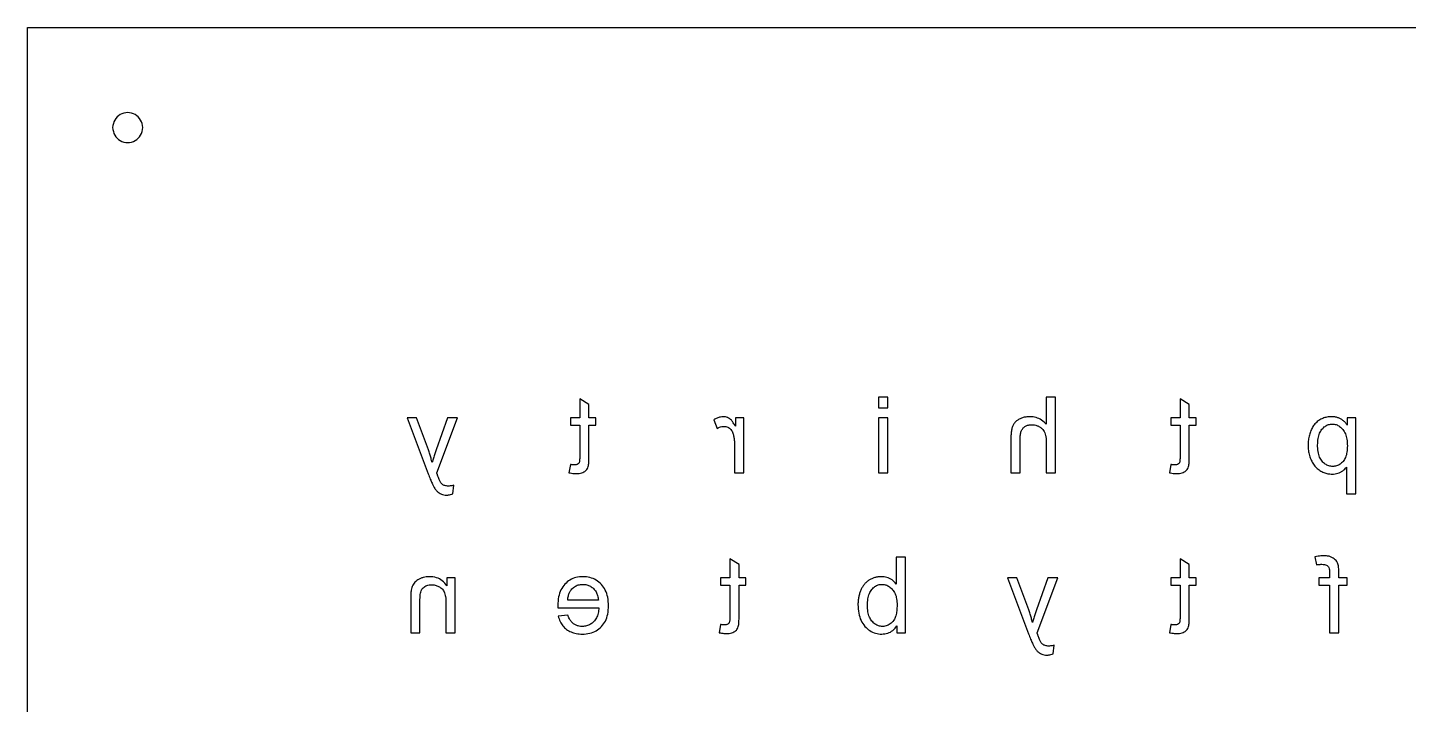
# Model space of a CAD drawing. Extents: x 20 to 296, y 20 to 296.
# Drawn here: x 20 to 158, y 228.3 to 296 of the extents above; entities that cross this region are included whole.
import ezdxf

# ---------------------------------------------------------------- set-up
doc = ezdxf.new("R2010")
doc.units = 0
doc.layers.add('english_lower_FINAL_Helvetica_C4_v3.0', color=7, linetype='CONTINUOUS')

msp = doc.modelspace()

# ---------------------------------------------------------------- linework, layer by layer
at = {"layer": 'english_lower_FINAL_Helvetica_C4_v3.0', "color": 1}
for p, q in [((19.999995, 20.000027), (19.999995, 296.000025)), ((19.999995, 296.000025), (295.999994, 296.000025))]:
    msp.add_line(p, q, dxfattribs=at)
at = {"layer": 'english_lower_FINAL_Helvetica_C4_v3.0', "color": 7}
for p, q in [((76.102902, 258.314215), (75.177894, 258.87232)), ((75.177894, 258.87232), (75.177894, 256.955125)), ((76.102902, 256.955125), (76.102902, 258.314215)), ((105.971944, 259.042852), (105.041768, 259.042852)), ((105.041768, 259.042852), (105.041768, 257.97315)), ((105.971944, 257.97315), (105.971944, 259.042852)), ((122.744534, 259.042852), (121.814358, 259.042852)), ((121.814358, 259.042852), (121.814358, 256.324672)), ((122.744534, 251.467087), (122.744534, 259.042852)), ((136.102923, 258.314215), (135.177915, 258.87232)), ((135.177915, 258.87232), (135.177915, 256.955125)), ((136.102923, 256.955125), (136.102923, 258.314215)), ((58.877338, 256.955125), (57.947162, 256.955125)), ((57.947162, 256.955125), (60.03489, 251.37407)), ((60.050393, 253.756353), (58.877338, 256.955125)), ((61.972756, 256.955125), (60.830707, 253.777024)), ((60.892719, 251.456752), (62.975279, 256.955125)), ((62.975279, 256.955125), (61.972756, 256.955125)), ((75.177894, 256.955125), (74.242551, 256.955125)), ((74.242551, 256.955125), (74.242551, 256.231654)), ((76.785031, 256.955125), (76.102902, 256.955125)), ((76.785031, 256.231654), (76.785031, 256.955125)), ((88.593087, 256.779425), (88.913481, 255.916428)), ((91.574817, 256.955125), (90.737659, 256.955125)), ((90.737659, 256.955125), (90.737659, 256.123134)), ((91.574817, 251.467087), (91.574817, 256.955125)), ((105.041768, 257.97315), (105.971944, 257.97315)), ((105.971944, 256.955125), (105.041768, 256.955125)), ((105.041768, 256.955125), (105.041768, 251.467087)), ((105.971944, 257.97315), (105.971944, 257.97315)), ((105.971944, 251.467087), (105.971944, 256.955125)), ((135.177915, 256.955125), (134.242572, 256.955125)), ((134.242572, 256.955125), (134.242572, 256.231654)), ((136.785052, 256.955125), (136.102923, 256.955125)), ((136.785052, 256.231654), (136.785052, 256.955125)), ((152.744544, 256.955125), (151.897051, 256.955125)), ((151.897051, 256.955125), (151.897051, 256.24199)), ((152.744544, 249.363856), (152.744544, 256.955125)), ((74.242551, 256.231654), (75.177894, 256.231654)), ((75.177894, 256.231654), (75.177894, 253.022548)), ((76.102902, 253.074224), (76.102902, 256.231654)), ((76.102902, 256.231654), (76.785031, 256.231654)), ((134.242572, 256.231654), (135.177915, 256.231654)), ((135.177915, 256.231654), (135.177915, 253.022548)), ((136.102923, 253.074224), (136.102923, 256.231654)), ((136.102923, 256.231654), (136.785052, 256.231654)), ((90.644641, 254.340297), (90.644641, 251.467087)), ((118.274522, 254.944911), (118.274522, 251.467087)), ((119.204698, 251.467087), (119.204698, 254.944911)), ((121.814358, 254.469488), (121.814358, 251.467087)), ((151.902218, 254.1801), (151.902218, 254.1801)), ((74.242551, 252.299078), (74.108192, 251.477423)), ((74.242551, 252.299078), (74.242551, 252.299078)), ((90.644641, 251.467087), (91.574817, 251.467087)), ((91.574817, 251.467087), (91.574817, 251.467087)), ((105.041768, 251.467087), (105.971944, 251.467087)), ((105.971944, 251.467087), (105.971944, 251.467087)), ((118.274522, 251.467087), (119.204698, 251.467087)), ((121.814358, 251.467087), (122.744534, 251.467087)), ((122.744534, 251.467087), (122.744534, 251.467087)), ((134.242572, 252.299078), (134.108213, 251.477423)), ((134.242572, 252.299078), (134.242572, 252.299078)), ((151.814368, 252.035528), (151.814368, 249.363856)), ((62.48952, 249.353521), (62.592873, 250.226853)), ((62.48952, 249.353521), (62.48952, 249.353521)), ((151.814368, 249.363856), (152.744544, 249.363856)), ((152.744544, 249.363856), (152.744544, 249.363856)), ((107.749696, 243.042863), (106.81952, 243.042863)), ((106.81952, 243.042863), (106.81952, 240.340186)), ((107.749696, 235.467098), (107.749696, 243.042863)), ((148.663801, 243.079036), (148.803327, 242.267717)), ((91.102908, 242.314226), (90.177899, 242.872331)), ((90.177899, 242.872331), (90.177899, 240.955135)), ((91.102908, 240.955135), (91.102908, 242.314226)), ((136.102923, 242.314226), (135.177915, 242.872331)), ((135.177915, 242.872331), (135.177915, 240.955135)), ((136.102923, 240.955135), (136.102923, 242.314226)), ((151.051252, 240.955135), (151.051252, 241.539079)), ((62.744513, 240.955135), (61.907354, 240.955135)), ((61.907354, 240.955135), (61.907354, 240.174821)), ((62.744513, 235.467098), (62.744513, 240.955135)), ((90.177899, 240.955135), (89.242556, 240.955135)), ((89.242556, 240.955135), (89.242556, 240.231665)), ((89.242556, 240.231665), (90.177899, 240.231665)), ((90.177899, 240.231665), (90.177899, 237.022559)), ((91.785037, 240.955135), (91.102908, 240.955135)), ((91.102908, 237.074235), (91.102908, 240.231665)), ((91.102908, 240.231665), (91.785037, 240.231665)), ((91.785037, 240.231665), (91.785037, 240.955135)), ((118.877359, 240.955135), (117.947183, 240.955135)), ((117.947183, 240.955135), (120.034911, 235.374081)), ((120.050414, 237.756364), (118.877359, 240.955135)), ((121.972777, 240.955135), (120.830728, 237.777035)), ((120.89274, 235.456763), (122.9753, 240.955135)), ((122.9753, 240.955135), (121.972777, 240.955135)), ((135.177915, 240.955135), (134.242572, 240.955135)), ((134.242572, 240.955135), (134.242572, 240.231665)), ((134.242572, 240.231665), (135.177915, 240.231665)), ((135.177915, 240.231665), (135.177915, 237.022559)), ((136.785052, 240.955135), (136.102923, 240.955135)), ((136.102923, 237.074235), (136.102923, 240.231665)), ((136.102923, 240.231665), (136.785052, 240.231665)), ((136.785052, 240.231665), (136.785052, 240.955135)), ((150.126244, 240.955135), (149.056542, 240.955135)), ((149.056542, 240.955135), (149.056542, 240.231665)), ((149.056542, 240.231665), (150.126244, 240.231665)), ((150.126244, 241.461564), (150.126244, 240.955135)), ((150.126244, 240.231665), (150.126244, 235.467098)), ((151.872908, 240.955135), (151.051252, 240.955135)), ((151.051252, 235.467098), (151.051252, 240.231665)), ((151.051252, 240.231665), (151.872908, 240.231665)), ((151.872908, 240.231665), (151.872908, 240.955135)), ((58.284836, 238.841569), (58.284836, 235.467098)), ((59.215012, 235.467098), (59.215012, 238.805396)), ((61.814337, 238.464331), (61.814337, 235.467098)), ((73.000622, 237.973405), (77.093396, 237.973405)), ((77.041718, 238.738216), (73.977306, 238.738216)), ((77.041718, 238.738216), (77.041718, 238.738216)), ((106.897035, 238.252458), (106.897035, 238.252458)), ((73.987641, 237.234432), (73.026459, 237.115576)), ((73.987642, 237.234432), (73.987641, 237.234432)), ((89.242556, 236.299089), (89.108197, 235.477433)), ((89.242556, 236.299089), (89.242556, 236.299089)), ((106.8867, 236.154395), (106.8867, 235.467098)), ((134.242572, 236.299089), (134.108213, 235.477433)), ((134.242572, 236.299089), (134.242572, 236.299089)), ((58.284836, 235.467098), (59.215012, 235.467098)), ((61.814337, 235.467098), (62.744513, 235.467098)), ((62.744513, 235.467098), (62.744513, 235.467098)), ((106.8867, 235.467098), (107.749696, 235.467098)), ((106.8867, 235.467098), (106.8867, 235.467098)), ((150.126244, 235.467098), (151.051252, 235.467098)), ((151.051252, 235.467098), (151.051252, 235.467098)), ((122.489542, 233.353532), (122.592894, 234.226864)), ((122.489542, 233.353532), (122.489542, 233.353532))]:
    msp.add_line(p, q, dxfattribs=at)
at = {"layer": 'english_lower_FINAL_Helvetica_C4_v3.0', "color": 1}
msp.add_open_spline([(28.499999, 286.00001), (28.541228, 286.264437), (28.622461, 286.785448), (29.21964, 287.359037), (29.998626, 287.571575), (30.785787, 287.359033), (31.358898, 286.785445), (31.571593, 286.000018), (31.358895, 285.214595), (30.785784, 284.641021), (29.998626, 284.428481), (29.219643, 284.641018), (28.622466, 285.214592), (28.541229, 285.735592), (28.499999, 286.00001)], degree=3, knots=[0, 0, 0, 0, 0.784293, 1.545327, 2.329619, 3.113888, 3.874916, 4.659208, 5.443476, 6.204497, 6.988766, 7.773058, 8.534086, 9.318354, 9.318354, 9.318354, 9.318354], dxfattribs=at)
at = {"layer": 'english_lower_FINAL_Helvetica_C4_v3.0', "color": 7}
for points, knots in [([(90.737659, 256.123134), (90.670858, 256.239727), (90.550471, 256.449852), (90.35609, 256.71182), (90.164221, 256.894829), (89.964421, 257.001843), (89.760919, 257.066227), (89.514026, 257.088057), (89.226247, 257.054631), (88.901268, 256.953377), (88.698592, 256.838977), (88.593087, 256.779425)], [0, 0, 0, 0, 0.402848, 0.726012, 0.975985, 1.190812, 1.400029, 1.612337, 1.929317, 2.263283, 2.625892, 2.625892, 2.625892, 2.625892]), ([(119.11168, 256.836269), (119.018359, 256.780561), (118.836857, 256.672213), (118.617962, 256.44417), (118.45439, 256.16826), (118.346359, 255.828388), (118.284317, 255.413832), (118.277974, 255.110141), (118.274522, 254.944911)], [0, 0, 0, 0, 0.324872, 0.631853, 0.936721, 1.279531, 1.69469, 2.190116, 2.190116, 2.190116, 2.190116]), ([(121.814358, 256.324672), (121.665086, 256.475094), (121.373279, 256.769149), (120.793268, 257.027847), (120.2506, 257.09431), (119.790543, 257.062127), (119.430038, 256.985891), (119.216057, 256.885324), (119.11168, 256.836269)], [0, 0, 0, 0, 0.631231, 1.233975, 1.863147, 2.252805, 2.615089, 2.960093, 2.960093, 2.960093, 2.960093]), ([(151.897051, 256.24199), (151.830031, 256.329308), (151.700574, 256.497973), (151.47178, 256.708796), (151.223677, 256.875179), (150.947805, 256.996394), (150.637596, 257.065432), (150.268577, 257.088622), (149.859717, 257.054648), (149.437307, 256.93285), (149.056594, 256.729223), (148.723781, 256.451859), (148.448801, 256.102944), (148.240926, 255.693169), (148.090022, 255.241111), (147.998802, 254.756031), (147.969867, 254.24111), (148.000699, 253.716987), (148.101779, 253.205038), (148.269659, 252.735919), (148.498675, 252.316935), (148.79678, 251.964237), (149.152586, 251.690176), (149.542662, 251.491555), (149.952581, 251.369226), (150.333202, 251.333587), (150.668806, 251.356485), (150.951956, 251.421821), (151.210382, 251.531497), (151.440137, 251.675675), (151.645895, 251.840413), (151.75858, 251.970918), (151.814368, 252.035528)], [0, 0, 0, 0, 0.32974, 0.636924, 0.92851, 1.222403, 1.535367, 1.87667, 2.32862, 2.759257, 3.186178, 3.614633, 4.049906, 4.509346, 4.986157, 5.475343, 5.985551, 6.529783, 7.046309, 7.5456, 8.019085, 8.471233, 8.920537, 9.357335, 9.777569, 10.196304, 10.496821, 10.783448, 11.063917, 11.33464, 11.595337, 11.850951, 11.850951, 11.850951, 11.850951]), ([(88.913481, 255.916428), (88.988045, 255.956552), (89.132361, 256.03421), (89.364123, 256.101885), (89.585154, 256.125177), (89.792004, 256.105006), (89.979402, 256.041315), (90.147785, 255.936425), (90.296595, 255.799388), (90.414158, 255.625939), (90.510207, 255.385052), (90.581403, 255.080871), (90.635658, 254.717537), (90.641601, 254.467977), (90.644641, 254.340297)], [0, 0, 0, 0, 0.253449, 0.490542, 0.719018, 0.916473, 1.109306, 1.307242, 1.507523, 1.712014, 1.929983, 2.281754, 2.647162, 3.029955, 3.029955, 3.029955, 3.029955]), ([(119.204698, 254.944911), (119.210394, 255.08599), (119.220827, 255.344397), (119.313735, 255.701049), (119.447594, 255.876507), (119.509589, 255.957769)], [0, 0, 0, 0, 0.423954, 0.776538, 1.080706, 1.080706, 1.080706, 1.080706]), ([(119.509589, 255.957769), (119.582213, 256.02244), (119.73108, 256.155002), (120.032714, 256.25797), (120.338513, 256.287354), (120.633692, 256.262611), (120.898058, 256.18844), (121.144141, 256.068993), (121.364513, 255.912549), (121.541351, 255.715015), (121.672299, 255.477245), (121.756555, 255.190988), (121.806514, 254.850225), (121.811609, 254.602899), (121.814358, 254.469488)], [0, 0, 0, 0, 0.289213, 0.592836, 0.935182, 1.206696, 1.476674, 1.754026, 2.023694, 2.282328, 2.542438, 2.831189, 3.17274, 3.572743, 3.572743, 3.572743, 3.572743]), ([(151.902218, 254.1801), (151.894745, 253.964339), (151.881016, 253.567991), (151.74343, 253.028167), (151.50063, 252.613285), (151.186732, 252.323055), (150.825562, 252.143161), (150.432242, 252.089801), (150.036064, 252.144474), (149.66765, 252.330136), (149.34616, 252.630469), (149.094649, 253.060434), (148.956061, 253.621404), (148.916723, 254.248298), (148.957383, 254.866268), (149.086552, 255.413662), (149.276522, 255.696833), (149.364906, 255.828578)], [0, 0, 0, 0, 0.646566, 1.187725, 1.652512, 2.068225, 2.453418, 2.843918, 3.241486, 3.63514, 4.061758, 4.544764, 5.107225, 5.779113, 6.421714, 6.964991, 7.43766, 7.43766, 7.43766, 7.43766]), ([(149.364906, 255.828578), (149.460961, 255.932009), (149.644774, 256.129935), (150.007034, 256.312473), (150.393415, 256.370239), (150.785729, 256.309063), (151.150882, 256.107877), (151.473786, 255.792961), (151.730632, 255.357015), (151.879064, 254.801658), (151.894113, 254.397692), (151.902218, 254.1801)], [0, 0, 0, 0, 0.420757, 0.805167, 1.190242, 1.576509, 1.974116, 2.420799, 2.91513, 3.473533, 4.125468, 4.125468, 4.125468, 4.125468]), ([(60.432798, 252.505784), (60.395878, 252.6473), (60.322275, 252.929422), (60.194782, 253.346641), (60.098438, 253.620023), (60.050393, 253.756353)], [0, 0, 0, 0, 0.438733, 0.874643, 1.30826, 1.30826, 1.30826, 1.30826]), ([(60.830707, 253.777024), (60.782161, 253.640672), (60.68397, 253.364878), (60.551528, 252.940763), (60.472676, 252.651879), (60.432798, 252.505784)], [0, 0, 0, 0, 0.434181, 0.878201, 1.3325, 1.3325, 1.3325, 1.3325]), ([(74.108192, 251.477423), (74.192221, 251.461015), (74.353439, 251.429536), (74.588305, 251.401657), (74.843213, 251.390513), (75.108854, 251.40432), (75.375362, 251.453985), (75.59323, 251.543963), (75.765087, 251.664707), (75.899576, 251.806569), (76.007934, 251.987954), (76.065136, 252.252685), (76.098128, 252.621258), (76.101163, 252.909261), (76.102902, 253.074224)], [0, 0, 0, 0, 0.256782, 0.492664, 0.708752, 1.021615, 1.288832, 1.518109, 1.722963, 1.91429, 2.101104, 2.348729, 2.717583, 3.212116, 3.212116, 3.212116, 3.212116]), ([(75.177894, 253.022548), (75.177251, 252.944547), (75.176136, 252.809405), (75.162349, 252.638599), (75.140424, 252.517785), (75.092682, 252.439046), (75.038522, 252.377676), (74.969964, 252.324845), (74.881079, 252.287979), (74.772425, 252.266765), (74.655211, 252.261085), (74.529051, 252.266401), (74.392848, 252.278737), (74.295134, 252.291961), (74.242551, 252.299078)], [0, 0, 0, 0, 0.233749, 0.404985, 0.515422, 0.596968, 0.677505, 0.760303, 0.854169, 0.96329, 1.090977, 1.20531, 1.341924, 1.501098, 1.501098, 1.501098, 1.501098]), ([(134.108213, 251.477423), (134.192242, 251.461015), (134.35346, 251.429536), (134.588326, 251.401657), (134.843234, 251.390513), (135.108875, 251.40432), (135.375383, 251.453985), (135.593251, 251.543963), (135.765108, 251.664707), (135.899597, 251.806569), (136.007955, 251.987954), (136.065157, 252.252685), (136.098149, 252.621258), (136.101185, 252.909261), (136.102923, 253.074224)], [0, 0, 0, 0, 0.256782, 0.492664, 0.708752, 1.021615, 1.288832, 1.518109, 1.722963, 1.91429, 2.101104, 2.348729, 2.717583, 3.212116, 3.212116, 3.212116, 3.212116]), ([(135.177915, 253.022548), (135.177272, 252.944547), (135.176157, 252.809405), (135.16237, 252.638599), (135.140445, 252.517785), (135.092703, 252.439046), (135.038543, 252.377676), (134.969985, 252.324845), (134.8811, 252.287979), (134.772446, 252.266765), (134.655232, 252.261085), (134.529072, 252.266401), (134.392869, 252.278737), (134.295155, 252.291961), (134.242572, 252.299078)], [0, 0, 0, 0, 0.233749, 0.404985, 0.515422, 0.596968, 0.677505, 0.760303, 0.854169, 0.96329, 1.090977, 1.20531, 1.341924, 1.501098, 1.501098, 1.501098, 1.501098]), ([(60.03489, 251.37407), (60.102916, 251.193551), (60.223853, 250.872624), (60.395963, 250.456354), (60.552577, 250.124125), (60.717267, 249.854913), (60.907013, 249.625996), (61.1179, 249.451207), (61.351426, 249.326292), (61.612226, 249.254491), (61.857793, 249.233828), (62.082185, 249.249281), (62.283298, 249.287876), (62.418728, 249.330987), (62.48952, 249.353521)], [0, 0, 0, 0, 0.578701, 1.028817, 1.351102, 1.679643, 1.972982, 2.238972, 2.496342, 2.761345, 3.044871, 3.231334, 3.434712, 3.65745, 3.65745, 3.65745, 3.65745]), ([(62.592873, 250.226853), (62.52822, 250.210503), (62.405522, 250.179475), (62.227428, 250.151289), (62.049703, 250.140693), (61.875303, 250.150597), (61.707128, 250.183083), (61.564765, 250.241739), (61.445516, 250.322589), (61.342799, 250.420495), (61.252927, 250.537584), (61.174475, 250.703802), (61.0818, 250.935519), (61.00549, 251.140782), (60.953059, 251.294671), (60.925258, 251.370386), (60.904249, 251.426147), (60.892719, 251.456752)], [0, 0, 0, 0, 0.199994, 0.379545, 0.540005, 0.733272, 0.902187, 1.051474, 1.191774, 1.331894, 1.475785, 1.631655, 1.881163, 2.225047, 2.288238, 2.368886, 2.467002, 2.467002, 2.467002, 2.467002]), ([(151.051252, 241.539079), (151.049557, 241.65152), (151.046475, 241.855933), (151.016218, 242.131682), (150.957714, 242.374378), (150.84895, 242.590827), (150.688395, 242.789563), (150.480985, 242.958396), (150.217035, 243.086809), (149.89263, 243.158586), (149.567332, 243.177268), (149.254147, 243.164261), (148.964071, 243.133334), (148.766191, 243.097551), (148.663801, 243.079036)], [0, 0, 0, 0, 0.337222, 0.613055, 0.830726, 1.08263, 1.332548, 1.592156, 1.878733, 2.204618, 2.582128, 2.853339, 3.144383, 3.456453, 3.456453, 3.456453, 3.456453]), ([(148.803327, 242.267717), (148.866383, 242.278045), (148.989783, 242.298258), (149.172785, 242.315141), (149.377638, 242.322676), (149.591715, 242.309929), (149.799542, 242.253061), (149.962636, 242.146507), (150.064432, 241.9708), (150.118242, 241.737198), (150.123373, 241.560476), (150.126244, 241.461564)], [0, 0, 0, 0, 0.191643, 0.375044, 0.550837, 0.806565, 1.015278, 1.19144, 1.375125, 1.608256, 1.904603, 1.904603, 1.904603, 1.904603]), ([(59.251186, 240.898291), (59.164386, 240.857987), (58.998908, 240.78115), (58.785778, 240.62386), (58.619994, 240.43842), (58.495361, 240.227998), (58.399029, 239.996541), (58.333324, 239.761808), (58.302364, 239.502622), (58.287239, 239.200658), (58.285701, 238.970786), (58.284836, 238.841569)], [0, 0, 0, 0, 0.286575, 0.546337, 0.788283, 1.027866, 1.276445, 1.538866, 1.75609, 2.058028, 2.445643, 2.445643, 2.445643, 2.445643]), ([(61.907354, 240.174821), (61.764552, 240.355234), (61.484685, 240.708812), (60.854642, 241.021494), (60.28927, 241.093311), (59.842883, 241.066181), (59.535511, 241.00838), (59.345224, 240.934702), (59.251186, 240.898291)], [0, 0, 0, 0, 0.683075, 1.338705, 2.047514, 2.369684, 2.678789, 2.98079, 2.98079, 2.98079, 2.98079]), ([(59.711106, 240.102474), (59.774445, 240.13683), (59.903253, 240.206697), (60.124224, 240.261363), (60.404424, 240.28192), (60.734223, 240.247636), (61.085944, 240.116646), (61.409867, 239.906589), (61.662664, 239.551862), (61.794395, 239.050258), (61.807193, 238.674235), (61.814337, 238.464331)], [0, 0, 0, 0, 0.215448, 0.438143, 0.676037, 1.056737, 1.421861, 1.79373, 2.198105, 2.696211, 3.325599, 3.325599, 3.325599, 3.325599]), ([(77.351777, 236.082048), (77.493895, 236.262674), (77.788147, 236.636654), (78.010626, 237.36729), (78.07761, 238.173417), (78.011971, 238.990305), (77.778084, 239.734909), (77.372165, 240.329904), (76.837991, 240.767091), (76.193981, 241.030046), (75.49876, 241.104304), (74.809441, 241.031038), (74.183556, 240.772534), (73.662797, 240.344592), (73.265729, 239.761652), (73.037139, 239.031511), (72.992942, 238.480605), (72.995963, 238.151014), (72.997791, 238.068327), (72.999617, 238.007089), (73.000622, 237.973405)], [0, 0, 0, 0, 0.68442, 1.41707, 2.247001, 3.105051, 3.86003, 4.561418, 5.234878, 5.902169, 6.618069, 7.3121, 7.9615, 8.619727, 9.306774, 10.047047, 10.888929, 10.95324, 11.035941, 11.137038, 11.137038, 11.137038, 11.137038]), ([(73.977306, 238.738216), (73.994688, 238.88012), (74.0269, 239.1431), (74.141489, 239.498961), (74.34121, 239.819992), (74.637047, 240.090515), (75.039457, 240.27935), (75.468229, 240.330548), (75.883387, 240.285838), (76.257034, 240.138093), (76.575354, 239.896209), (76.824844, 239.573004), (76.990952, 239.177108), (77.024307, 238.888747), (77.041718, 238.738216)], [0, 0, 0, 0, 0.428382, 0.793891, 1.111111, 1.552854, 1.976702, 2.423407, 2.831001, 3.218364, 3.613519, 4.015839, 4.430444, 4.883257, 4.883257, 4.883257, 4.883257]), ([(103.615581, 240.298845), (103.552435, 240.213142), (103.423229, 240.037782), (103.271946, 239.736974), (103.148034, 239.407485), (103.056843, 239.05253), (103.001641, 238.67838), (102.978661, 238.132487), (103.03211, 237.455833), (103.258515, 236.701104), (103.654875, 236.104315), (104.155978, 235.667762), (104.737051, 235.396785), (105.356289, 235.315823), (105.961955, 235.396344), (106.509481, 235.680179), (106.758367, 235.993063), (106.8867, 236.154395)], [0, 0, 0, 0, 0.318878, 0.65247, 1.005891, 1.373547, 1.749679, 2.138261, 3.011022, 3.774228, 4.475565, 5.130617, 5.74491, 6.370901, 6.978791, 7.554426, 8.167204, 8.167204, 8.167204, 8.167204]), ([(104.359722, 240.872453), (104.263041, 240.824424), (104.072743, 240.729888), (103.81957, 240.535867), (103.683467, 240.377723), (103.615581, 240.298845)], [0, 0, 0, 0, 0.323436, 0.636623, 0.948285, 0.948285, 0.948285, 0.948285]), ([(106.81952, 240.340186), (106.684795, 240.487201), (106.423336, 240.772512), (105.890354, 241.028636), (105.397919, 241.093283), (104.985627, 241.063704), (104.662334, 240.996855), (104.460679, 240.913956), (104.359722, 240.872453)], [0, 0, 0, 0, 0.593726, 1.152241, 1.731696, 2.063795, 2.38983, 2.716705, 2.716705, 2.716705, 2.716705]), ([(104.370057, 239.802751), (104.465444, 239.904264), (104.6488, 240.099398), (105.011304, 240.277693), (105.400231, 240.333249), (105.792835, 240.275531), (106.163544, 240.089035), (106.353336, 239.887503), (106.452618, 239.78208)], [0, 0, 0, 0, 0.415144, 0.798007, 1.185182, 1.57781, 1.97146, 2.403255, 2.403255, 2.403255, 2.403255]), ([(59.215012, 238.805396), (59.216864, 238.921118), (59.220234, 239.131816), (59.254098, 239.416379), (59.31269, 239.646974), (59.408215, 239.83313), (59.540456, 239.988432), (59.653306, 240.063847), (59.711106, 240.102474)], [0, 0, 0, 0, 0.347016, 0.63182, 0.858186, 1.056698, 1.254559, 1.462304, 1.462304, 1.462304, 1.462304]), ([(104.38556, 236.634986), (104.295134, 236.768544), (104.101678, 237.054277), (103.968536, 237.605205), (103.926534, 238.220323), (103.967568, 238.835091), (104.092876, 239.388191), (104.282582, 239.671921), (104.370057, 239.802751)], [0, 0, 0, 0, 0.480541, 1.028062, 1.671895, 2.327623, 2.875431, 3.344167, 3.344167, 3.344167, 3.344167]), ([(106.452618, 239.78208), (106.542697, 239.651241), (106.733751, 239.373737), (106.87272, 238.840619), (106.888533, 238.458119), (106.897035, 238.252458)], [0, 0, 0, 0, 0.473663, 1.004621, 1.622122, 1.622122, 1.622122, 1.622122]), ([(77.093396, 237.973405), (77.074905, 237.786638), (77.040208, 237.43618), (76.86829, 236.958338), (76.602465, 236.58068), (76.26355, 236.306155), (75.86547, 236.139668), (75.471293, 236.095723), (75.115191, 236.125453), (74.816607, 236.215827), (74.550139, 236.369014), (74.32043, 236.592364), (74.127115, 236.885578), (74.036055, 237.11334), (73.987642, 237.234432)], [0, 0, 0, 0, 0.56151, 1.053643, 1.504523, 1.930468, 2.345072, 2.781287, 3.107071, 3.41165, 3.709563, 4.020236, 4.364215, 4.754705, 4.754705, 4.754705, 4.754705]), ([(106.897035, 238.252458), (106.892297, 238.053137), (106.883727, 237.692537), (106.802734, 237.207549), (106.625662, 236.77726), (106.332581, 236.418579), (105.913334, 236.156997), (105.465644, 236.086089), (105.045861, 236.145997), (104.675051, 236.33071), (104.484904, 236.530568), (104.38556, 236.634986)], [0, 0, 0, 0, 0.597896, 1.081683, 1.465595, 1.981697, 2.444614, 2.9165, 3.309041, 3.701918, 4.131752, 4.131752, 4.131752, 4.131752]), ([(120.43282, 236.505794), (120.395899, 236.647311), (120.322296, 236.929433), (120.194803, 237.346651), (120.098459, 237.620034), (120.050414, 237.756364)], [0, 0, 0, 0, 0.438733, 0.874643, 1.30826, 1.30826, 1.30826, 1.30826]), ([(120.830728, 237.777035), (120.782183, 237.640683), (120.683991, 237.364889), (120.551549, 236.940774), (120.472697, 236.651889), (120.43282, 236.505794)], [0, 0, 0, 0, 0.434181, 0.878201, 1.3325, 1.3325, 1.3325, 1.3325]), ([(73.026459, 237.115576), (73.08362, 236.938974), (73.194183, 236.597378), (73.484858, 236.150049), (73.858176, 235.789589), (74.317331, 235.525913), (74.855432, 235.372324), (75.49015, 235.323563), (76.169546, 235.39051), (76.843584, 235.632652), (77.183652, 235.933375), (77.351777, 236.082048)], [0, 0, 0, 0, 0.554895, 1.073316, 1.581748, 2.0988, 2.644921, 3.246591, 3.998672, 4.681959, 5.350074, 5.350074, 5.350074, 5.350074]), ([(89.108197, 235.477433), (89.192226, 235.461026), (89.353444, 235.429547), (89.58831, 235.401668), (89.843218, 235.390524), (90.108859, 235.404331), (90.375368, 235.453996), (90.593235, 235.543974), (90.765093, 235.664718), (90.899581, 235.80658), (91.00794, 235.987965), (91.065141, 236.252696), (91.098133, 236.621269), (91.101169, 236.909272), (91.102908, 237.074235)], [0, 0, 0, 0, 0.256782, 0.492664, 0.708752, 1.021615, 1.288832, 1.518109, 1.722963, 1.91429, 2.101104, 2.348729, 2.717583, 3.212116, 3.212116, 3.212116, 3.212116]), ([(90.177899, 237.022559), (90.177256, 236.944558), (90.176141, 236.809416), (90.162354, 236.63861), (90.140429, 236.517796), (90.092687, 236.439057), (90.038527, 236.377687), (89.969969, 236.324856), (89.881084, 236.28799), (89.772431, 236.266776), (89.655216, 236.261096), (89.529057, 236.266412), (89.392854, 236.278748), (89.295139, 236.291972), (89.242556, 236.299089)], [0, 0, 0, 0, 0.233749, 0.404985, 0.515422, 0.596968, 0.677505, 0.760303, 0.854169, 0.96329, 1.090977, 1.20531, 1.341924, 1.501098, 1.501098, 1.501098, 1.501098]), ([(134.108213, 235.477433), (134.192242, 235.461026), (134.35346, 235.429547), (134.588326, 235.401668), (134.843234, 235.390524), (135.108875, 235.404331), (135.375383, 235.453996), (135.593251, 235.543974), (135.765108, 235.664718), (135.899597, 235.80658), (136.007955, 235.987965), (136.065157, 236.252696), (136.098149, 236.621269), (136.101185, 236.909272), (136.102923, 237.074235)], [0, 0, 0, 0, 0.256782, 0.492664, 0.708752, 1.021615, 1.288832, 1.518109, 1.722963, 1.91429, 2.101104, 2.348729, 2.717583, 3.212116, 3.212116, 3.212116, 3.212116]), ([(135.177915, 237.022559), (135.177272, 236.944558), (135.176157, 236.809416), (135.16237, 236.63861), (135.140445, 236.517796), (135.092703, 236.439057), (135.038543, 236.377687), (134.969985, 236.324856), (134.8811, 236.28799), (134.772446, 236.266776), (134.655232, 236.261096), (134.529072, 236.266412), (134.392869, 236.278748), (134.295155, 236.291972), (134.242572, 236.299089)], [0, 0, 0, 0, 0.233749, 0.404985, 0.515422, 0.596968, 0.677505, 0.760303, 0.854169, 0.96329, 1.090977, 1.20531, 1.341924, 1.501098, 1.501098, 1.501098, 1.501098]), ([(120.034911, 235.374081), (120.102937, 235.193562), (120.223874, 234.872635), (120.395984, 234.456365), (120.552598, 234.124136), (120.717288, 233.854924), (120.907034, 233.626007), (121.117921, 233.451217), (121.351447, 233.326302), (121.612247, 233.254502), (121.857814, 233.233839), (122.082207, 233.249291), (122.283319, 233.287887), (122.41875, 233.330998), (122.489542, 233.353532)], [0, 0, 0, 0, 0.578701, 1.028817, 1.351102, 1.679643, 1.972982, 2.238972, 2.496342, 2.761345, 3.044871, 3.231334, 3.434712, 3.65745, 3.65745, 3.65745, 3.65745]), ([(122.592894, 234.226864), (122.528241, 234.210514), (122.405543, 234.179486), (122.227449, 234.1513), (122.049724, 234.140704), (121.875324, 234.150608), (121.707149, 234.183093), (121.564786, 234.24175), (121.445537, 234.3226), (121.34282, 234.420506), (121.252949, 234.537594), (121.174497, 234.703813), (121.081821, 234.93553), (121.005511, 235.140793), (120.95308, 235.294681), (120.925279, 235.370397), (120.90427, 235.426158), (120.89274, 235.456763)], [0, 0, 0, 0, 0.199994, 0.379545, 0.540005, 0.733272, 0.902187, 1.051474, 1.191774, 1.331894, 1.475785, 1.631655, 1.881163, 2.225047, 2.288238, 2.368886, 2.467002, 2.467002, 2.467002, 2.467002])]:
    msp.add_open_spline(points, degree=3, knots=knots, dxfattribs=at)

doc.saveas('drawing.dxf')
